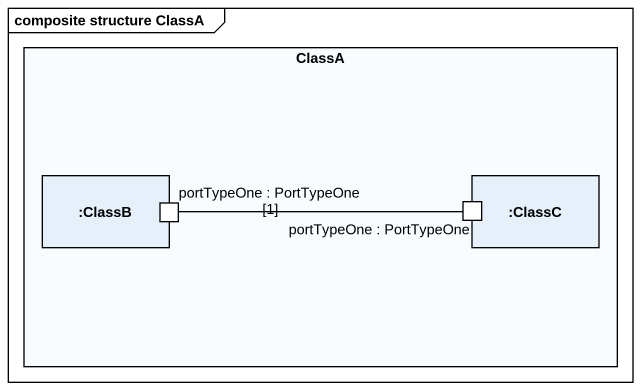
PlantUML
@startuml
mainframe composite structure ClassA
rectangle ClassA {
  rectangle ":ClassB" as ClassB {
    port "portTypeOne : PortTypeOne [1]" as portTypeOne_PortTypeOne_1
  }
  rectangle ":ClassC" as ClassC {
    port "portTypeOne : PortTypeOne" as portTypeOne_PortTypeOne
  }
}
portTypeOne_PortTypeOne_1 -right- portTypeOne_PortTypeOne
@enduml
